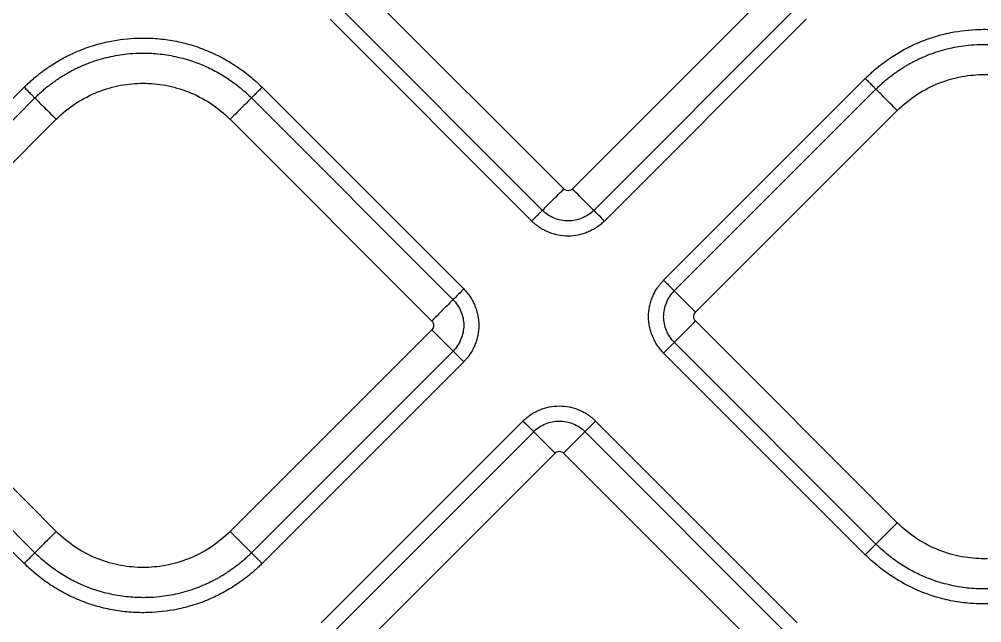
# Model space of a CAD drawing. Extents: x 0 to 84, y -21 to 126.
# Drawn here: x 39.184 to 42.328, y 34.201 to 36.172 of the extents above; entities that cross this region are included whole.
import ezdxf

# ---------------------------------------------------------------- set-up
doc = ezdxf.new("R2010")
doc.units = 0
doc.header["$MEASUREMENT"] = 0
doc.layers.add('1', color=4, linetype='Continuous')

# ---------------------------------------------------------------- blocks, each defined once
blk = doc.blocks.new('PRODIGY')
at = {"layer": '1', "color": 3, "linetype": 'Continuous', "lineweight": 25}
for p, q in [((40.9621, 35.6174), (40.3034, 36.2761)), ((41.649, 36.2761), (40.9904, 35.6174)), ((40.8924, 35.5477), (40.2337, 36.2064)), ((41.7187, 36.2064), (41.0601, 35.5477)), ((40.8575, 35.5129), (40.1989, 36.1715)), ((41.7536, 36.1715), (41.0949, 35.5129)), ((41.2884, 35.3194), (41.9471, 35.978)), ((38.5411, 35.2909), (39.1997, 35.9495)), ((39.9768, 35.9495), (40.6355, 35.2909)), ((41.3233, 35.2845), (41.9819, 35.9432)), ((38.5759, 35.256), (39.2346, 35.9147)), ((39.942, 35.9147), (40.6007, 35.256)), ((41.393, 35.2148), (42.0516, 35.8735)), ((38.6456, 35.1863), (39.3043, 35.845)), ((39.8723, 35.845), (40.531, 35.1863)), ((42.0516, 34.5279), (41.393, 35.1865)), ((39.3043, 34.4994), (38.6456, 35.158)), ((40.531, 35.158), (39.8723, 34.4994)), ((39.2346, 34.4296), (38.5759, 35.0883)), ((40.6007, 35.0883), (39.942, 34.4296)), ((41.9819, 34.4582), (41.3233, 35.1168)), ((41.9471, 34.4233), (41.2884, 35.0819)), ((39.1997, 34.3948), (38.5411, 35.0534)), ((40.6355, 35.0534), (39.9768, 34.3948)), ((40.1703, 34.2013), (40.829, 34.8599)), ((41.0664, 34.8599), (41.7251, 34.2013)), ((40.2052, 34.1664), (40.8639, 34.8251)), ((41.0316, 34.8251), (41.6902, 34.1664)), ((40.2749, 34.0967), (40.9336, 34.7554)), ((40.9618, 34.7554), (41.6205, 34.0967))]:
    blk.add_line(p, q, dxfattribs=at)
for points, knots in [([(41.9471, 35.978), (41.9506, 35.9815), (41.9577, 35.9885), (41.9688, 35.9986), (41.98, 36.0085), (41.9915, 36.018), (42.0033, 36.0272), (42.0154, 36.0361), (42.0372, 36.0513), (42.0698, 36.0713), (42.1172, 36.0947), (42.1694, 36.1144), (42.2374, 36.1318), (42.3066, 36.1396), (42.375, 36.1383), (42.4308, 36.1316), (42.4859, 36.1191), (42.5395, 36.1006), (42.5909, 36.0768), (42.6314, 36.0529), (42.662, 36.0316), (42.6838, 36.0147), (42.7047, 35.997), (42.7177, 35.9843), (42.7242, 35.978)], [0, 0, 0, 0, 0.017341, 0.034665, 0.051985, 0.069313, 0.086663, 0.104047, 0.121478, 0.179141, 0.236743, 0.304922, 0.372836, 0.480686, 0.54577, 0.610337, 0.67596, 0.741895, 0.807114, 0.872629, 0.904913, 0.936849, 0.968517, 1, 1, 1, 1]), ([(39.1997, 35.9495), (39.2033, 35.953), (39.2104, 35.96), (39.2214, 35.9701), (39.2327, 35.98), (39.2442, 35.9895), (39.256, 35.9987), (39.2681, 36.0076), (39.2899, 36.0228), (39.3225, 36.0428), (39.3698, 36.0662), (39.422, 36.0859), (39.4901, 36.1033), (39.5593, 36.1111), (39.6277, 36.1098), (39.6835, 36.1031), (39.7386, 36.0905), (39.7922, 36.0721), (39.8436, 36.0483), (39.884, 36.0244), (39.9147, 36.0031), (39.9365, 35.9862), (39.9573, 35.9685), (39.9703, 35.9558), (39.9768, 35.9495)], [0, 0, 0, 0, 0.017341, 0.034665, 0.051985, 0.069313, 0.086663, 0.104047, 0.121478, 0.179141, 0.236743, 0.304922, 0.372836, 0.480686, 0.54577, 0.610337, 0.67596, 0.741895, 0.807114, 0.872629, 0.904913, 0.936849, 0.968517, 1, 1, 1, 1]), ([(39.2346, 35.9147), (39.2379, 35.9179), (39.2445, 35.9244), (39.2547, 35.9338), (39.2651, 35.9428), (39.2757, 35.9515), (39.2864, 35.9598), (39.2972, 35.9678), (39.3081, 35.9754), (39.3191, 35.9827), (39.3302, 35.9895), (39.3414, 35.9961), (39.3526, 36.0023), (39.364, 36.0081), (39.3754, 36.0137), (39.3922, 36.0213), (39.425, 36.0346), (39.4747, 36.0494), (39.5281, 36.0584), (39.5796, 36.0618), (39.6297, 36.0605), (39.6782, 36.0537), (39.7361, 36.0402), (39.7823, 36.0233), (39.8235, 36.0026), (39.8454, 35.9903), (39.8665, 35.9769), (39.8868, 35.9626), (39.9061, 35.9474), (39.9246, 35.9316), (39.9362, 35.9203), (39.942, 35.9147)], [0, 0, 0, 0, 0.017778, 0.035429, 0.05295, 0.070335, 0.087579, 0.104678, 0.121627, 0.138422, 0.15506, 0.171537, 0.187851, 0.204007, 0.220236, 0.23663, 0.2744, 0.355233, 0.434068, 0.480754, 0.552371, 0.624938, 0.667358, 0.779414, 0.811539, 0.843523, 0.875325, 0.90691, 0.93824, 0.96928, 1, 1, 1, 1]), ([(41.9819, 35.9432), (41.9853, 35.9464), (41.9919, 35.9529), (42.0021, 35.9623), (42.0125, 35.9714), (42.023, 35.98), (42.0337, 35.9883), (42.0445, 35.9963), (42.0554, 36.0039), (42.0665, 36.0112), (42.0776, 36.018), (42.0887, 36.0246), (42.1, 36.0308), (42.1113, 36.0366), (42.1228, 36.0422), (42.1396, 36.0498), (42.1723, 36.0631), (42.222, 36.078), (42.2754, 36.0869), (42.327, 36.0903), (42.377, 36.089), (42.4255, 36.0822), (42.4834, 36.0687), (42.5296, 36.0518), (42.5709, 36.0312), (42.5927, 36.0188), (42.6138, 36.0054), (42.6341, 35.9911), (42.6535, 35.9759), (42.672, 35.9601), (42.6836, 35.9488), (42.6893, 35.9432)], [0, 0, 0, 0, 0.0177774, 0.0354292, 0.0529501, 0.0703349, 0.0875789, 0.1046774, 0.1216263, 0.1384216, 0.1550596, 0.1715368, 0.1878503, 0.2040072, 0.2202357, 0.2366296, 0.2743999, 0.3552333, 0.4340676, 0.4807536, 0.5523715, 0.624938, 0.6673578, 0.7794137, 0.8115391, 0.8435228, 0.8753256, 0.9069099, 0.9382396, 0.9692804, 1, 1, 1, 1]), ([(41.9819, 35.9432), (41.9813, 35.9438), (41.9801, 35.945), (41.9762, 35.949), (41.9735, 35.9516), (41.9669, 35.9582), (41.9631, 35.962), (41.9551, 35.97), (41.951, 35.9741), (41.9471, 35.978)], [0, 0, 0, 0, 0.25, 0.25, 0.5, 0.5, 0.75, 0.75, 1, 1, 1, 1]), ([(42.0516, 35.8735), (42.0712, 35.8931), (42.0929, 35.9106), (42.1388, 35.9406), (42.1631, 35.9531), (42.2125, 35.9727), (42.2377, 35.9798), (42.2874, 35.989), (42.312, 35.9911), (42.3593, 35.9911), (42.3839, 35.989), (42.4336, 35.9798), (42.4588, 35.9727), (42.5082, 35.9531), (42.5325, 35.9406), (42.5784, 35.9106), (42.6, 35.8931), (42.6196, 35.8735)], [0, 0, 0, 0, 0.125, 0.125, 0.25, 0.25, 0.375, 0.375, 0.5, 0.5, 0.625, 0.625, 0.75, 0.75, 0.875, 0.875, 1, 1, 1, 1]), ([(39.1997, 35.9495), (39.2034, 35.9458), (39.2074, 35.9419), (39.2151, 35.9341), (39.2189, 35.9303), (39.2256, 35.9237), (39.2284, 35.9209), (39.2326, 35.9167), (39.2339, 35.9153), (39.2346, 35.9147)], [0, 0, 0, 0, 0.25, 0.25, 0.5, 0.5, 0.75, 0.75, 1, 1, 1, 1]), ([(39.3043, 35.845), (39.3239, 35.8646), (39.3456, 35.8821), (39.3915, 35.9121), (39.4157, 35.9246), (39.4652, 35.9442), (39.4903, 35.9513), (39.5401, 35.9605), (39.5646, 35.9626), (39.612, 35.9626), (39.6365, 35.9605), (39.6862, 35.9513), (39.7114, 35.9442), (39.7608, 35.9246), (39.7851, 35.9121), (39.831, 35.8821), (39.8527, 35.8646), (39.8723, 35.845)], [0, 0, 0, 0, 0.125, 0.125, 0.25, 0.25, 0.375, 0.375, 0.5, 0.5, 0.625, 0.625, 0.75, 0.75, 0.875, 0.875, 1, 1, 1, 1]), ([(39.9768, 35.9495), (39.9729, 35.9456), (39.9688, 35.9415), (39.9608, 35.9335), (39.957, 35.9297), (39.9505, 35.9231), (39.9478, 35.9205), (39.9438, 35.9165), (39.9426, 35.9153), (39.942, 35.9147)], [0, 0, 0, 0, 0.25, 0.25, 0.5, 0.5, 0.75, 0.75, 1, 1, 1, 1]), ([(42.0516, 35.8735), (42.0443, 35.8808), (42.0364, 35.8887), (42.0209, 35.9042), (42.0133, 35.9118), (42, 35.9251), (41.9943, 35.9308), (41.9859, 35.9392), (41.9832, 35.9419), (41.9819, 35.9432)], [0, 0, 0, 0, 0.25, 0.25, 0.5, 0.5, 0.75, 0.75, 1, 1, 1, 1]), ([(39.2346, 35.9147), (39.2359, 35.9134), (39.2386, 35.9107), (39.247, 35.9023), (39.2526, 35.8966), (39.2659, 35.8833), (39.2735, 35.8757), (39.289, 35.8602), (39.2969, 35.8523), (39.3043, 35.845)], [0, 0, 0, 0, 0.25, 0.25, 0.5, 0.5, 0.75, 0.75, 1, 1, 1, 1]), ([(39.942, 35.9147), (39.9407, 35.9134), (39.938, 35.9107), (39.9296, 35.9023), (39.924, 35.8966), (39.9107, 35.8833), (39.9031, 35.8757), (39.8875, 35.8602), (39.8797, 35.8523), (39.8723, 35.845)], [0, 0, 0, 0, 0.25, 0.25, 0.5, 0.5, 0.75, 0.75, 1, 1, 1, 1]), ([(40.8924, 35.5477), (40.8937, 35.549), (40.8964, 35.5517), (40.9047, 35.5601), (40.9104, 35.5657), (40.9237, 35.579), (40.9313, 35.5866), (40.9468, 35.6022), (40.9547, 35.61), (40.9621, 35.6174)], [0, 0, 0, 0, 0.25, 0.25, 0.5, 0.5, 0.75, 0.75, 1, 1, 1, 1]), ([(41.0601, 35.5477), (41.0588, 35.549), (41.0561, 35.5517), (41.0477, 35.56), (41.0421, 35.5657), (41.0288, 35.579), (41.0212, 35.5866), (41.0057, 35.6021), (40.9978, 35.61), (40.9904, 35.6174)], [0, 0, 0, 0, 0.25, 0.25, 0.5, 0.5, 0.75, 0.75, 1, 1, 1, 1]), ([(40.8575, 35.5129), (40.8614, 35.5168), (40.8656, 35.5209), (40.8735, 35.5289), (40.8774, 35.5327), (40.8839, 35.5392), (40.8866, 35.5419), (40.8905, 35.5459), (40.8918, 35.5471), (40.8924, 35.5477)], [0, 0, 0, 0, 0.25, 0.25, 0.5, 0.5, 0.75, 0.75, 1, 1, 1, 1]), ([(41.0601, 35.5477), (41.0492, 35.5369), (41.036, 35.5281), (41.0071, 35.5161), (40.9916, 35.513), (40.9609, 35.513), (40.9453, 35.5161), (40.9164, 35.5281), (40.9032, 35.5369), (40.8924, 35.5477)], [0, 0, 0, 0, 0.25, 0.25, 0.5, 0.5, 0.75, 0.75, 1, 1, 1, 1]), ([(41.0949, 35.5129), (41.0867, 35.5211), (41.0784, 35.5294), (41.0658, 35.542), (41.0614, 35.5463), (41.0601, 35.5477)], [0, 0, 0, 0, 0.5, 0.5, 1, 1, 1, 1]), ([(41.0949, 35.5129), (41.093, 35.511), (41.089, 35.5071), (41.0828, 35.5018), (41.0763, 35.4967), (41.0672, 35.4904), (41.0554, 35.4834), (41.0405, 35.4763), (41.025, 35.4708), (41.0037, 35.4654), (40.9762, 35.4626), (40.9487, 35.4654), (40.9274, 35.4708), (40.9119, 35.4763), (40.897, 35.4834), (40.8844, 35.4909), (40.874, 35.4983), (40.8654, 35.5053), (40.8601, 35.5103), (40.8575, 35.5129)], [0, 0, 0, 0, 0.031198, 0.062422, 0.093752, 0.125266, 0.187622, 0.250173, 0.31267, 0.375042, 0.499989, 0.624937, 0.687308, 0.749825, 0.812368, 0.874743, 0.916727, 0.958417, 1, 1, 1, 1]), ([(41.2884, 35.0819), (41.2865, 35.0839), (41.2827, 35.0878), (41.2773, 35.0941), (41.2723, 35.1006), (41.266, 35.1096), (41.2589, 35.1215), (41.2519, 35.1364), (41.2463, 35.1519), (41.2409, 35.1732), (41.2381, 35.2007), (41.2409, 35.2281), (41.2463, 35.2494), (41.2519, 35.265), (41.2589, 35.2799), (41.2664, 35.2925), (41.2739, 35.3029), (41.2808, 35.3115), (41.2859, 35.3167), (41.2884, 35.3194)], [0, 0, 0, 0, 0.031198, 0.062422, 0.093752, 0.125266, 0.187622, 0.250173, 0.31267, 0.375042, 0.499989, 0.624937, 0.687308, 0.749825, 0.812368, 0.874743, 0.916727, 0.958417, 1, 1, 1, 1]), ([(41.2884, 35.3194), (41.2924, 35.3155), (41.2965, 35.3113), (41.3045, 35.3033), (41.3083, 35.2995), (41.3148, 35.293), (41.3175, 35.2903), (41.3214, 35.2864), (41.3227, 35.2851), (41.3233, 35.2845)], [0, 0, 0, 0, 0.25, 0.25, 0.5, 0.5, 0.75, 0.75, 1, 1, 1, 1]), ([(40.6355, 35.2909), (40.6272, 35.2826), (40.619, 35.2744), (40.6064, 35.2617), (40.602, 35.2574), (40.6007, 35.256)], [0, 0, 0, 0, 0.5, 0.5, 1, 1, 1, 1]), ([(40.6355, 35.2909), (40.6374, 35.2889), (40.6412, 35.285), (40.6466, 35.2787), (40.6517, 35.2722), (40.658, 35.2632), (40.665, 35.2514), (40.672, 35.2365), (40.6776, 35.2209), (40.683, 35.1996), (40.6858, 35.1722), (40.683, 35.1447), (40.6776, 35.1234), (40.672, 35.1079), (40.665, 35.093), (40.6575, 35.0803), (40.65, 35.0699), (40.6431, 35.0613), (40.638, 35.0561), (40.6355, 35.0534)], [0, 0, 0, 0, 0.031198, 0.062422, 0.093752, 0.125266, 0.187622, 0.250173, 0.31267, 0.375042, 0.499989, 0.624937, 0.687308, 0.749825, 0.812368, 0.874743, 0.916727, 0.958417, 1, 1, 1, 1]), ([(41.3233, 35.1168), (41.3124, 35.1276), (41.3036, 35.1409), (41.2917, 35.1697), (41.2885, 35.1853), (41.2885, 35.216), (41.2917, 35.2316), (41.3036, 35.2605), (41.3124, 35.2737), (41.3233, 35.2845)], [0, 0, 0, 0, 0.25, 0.25, 0.5, 0.5, 0.75, 0.75, 1, 1, 1, 1]), ([(41.3233, 35.2845), (41.3246, 35.2832), (41.3273, 35.2805), (41.3356, 35.2721), (41.3413, 35.2665), (41.3546, 35.2532), (41.3622, 35.2456), (41.3777, 35.2301), (41.3856, 35.2222), (41.393, 35.2148)], [0, 0, 0, 0, 0.25, 0.25, 0.5, 0.5, 0.75, 0.75, 1, 1, 1, 1]), ([(40.6007, 35.256), (40.5994, 35.2547), (40.5967, 35.252), (40.5883, 35.2437), (40.5827, 35.238), (40.5694, 35.2247), (40.5618, 35.2171), (40.5463, 35.2016), (40.5384, 35.1937), (40.531, 35.1863)], [0, 0, 0, 0, 0.25, 0.25, 0.5, 0.5, 0.75, 0.75, 1, 1, 1, 1]), ([(40.6007, 35.256), (40.6115, 35.2452), (40.6203, 35.2319), (40.6322, 35.2031), (40.6354, 35.1875), (40.6354, 35.1568), (40.6322, 35.1412), (40.6203, 35.1124), (40.6115, 35.0991), (40.6007, 35.0883)], [0, 0, 0, 0, 0.25, 0.25, 0.5, 0.5, 0.75, 0.75, 1, 1, 1, 1]), ([(41.3233, 35.1168), (41.3246, 35.1181), (41.3273, 35.1208), (41.3356, 35.1292), (41.3412, 35.1348), (41.3545, 35.1481), (41.3621, 35.1557), (41.3777, 35.1712), (41.3856, 35.1791), (41.393, 35.1865)], [0, 0, 0, 0, 0.25, 0.25, 0.5, 0.5, 0.75, 0.75, 1, 1, 1, 1]), ([(40.6007, 35.0883), (40.5994, 35.0896), (40.5966, 35.0923), (40.5883, 35.1007), (40.5826, 35.1064), (40.5693, 35.1196), (40.5617, 35.1273), (40.5462, 35.1428), (40.5383, 35.1506), (40.531, 35.158)], [0, 0, 0, 0, 0.25, 0.25, 0.5, 0.5, 0.75, 0.75, 1, 1, 1, 1]), ([(40.6355, 35.0534), (40.6316, 35.0574), (40.6274, 35.0615), (40.6195, 35.0695), (40.6156, 35.0733), (40.6091, 35.0798), (40.6064, 35.0825), (40.6025, 35.0865), (40.6013, 35.0877), (40.6007, 35.0883)], [0, 0, 0, 0, 0.25, 0.25, 0.5, 0.5, 0.75, 0.75, 1, 1, 1, 1]), ([(41.2884, 35.0819), (41.2967, 35.0902), (41.3049, 35.0985), (41.3175, 35.1111), (41.3219, 35.1154), (41.3233, 35.1168)], [0, 0, 0, 0, 0.5, 0.5, 1, 1, 1, 1]), ([(40.829, 34.8599), (40.831, 34.8619), (40.8349, 34.8657), (40.8412, 34.871), (40.8477, 34.8761), (40.8567, 34.8824), (40.8685, 34.8895), (40.8834, 34.8965), (40.8989, 34.9021), (40.9202, 34.9074), (40.9477, 34.9102), (40.9752, 34.9074), (40.9965, 34.9021), (41.012, 34.8965), (41.0269, 34.8895), (41.0395, 34.8819), (41.05, 34.8745), (41.0585, 34.8676), (41.0638, 34.8625), (41.0664, 34.8599)], [0, 0, 0, 0, 0.031198, 0.062422, 0.093752, 0.125266, 0.187622, 0.250173, 0.31267, 0.375042, 0.499989, 0.624937, 0.687308, 0.749825, 0.812368, 0.874743, 0.916727, 0.958417, 1, 1, 1, 1]), ([(40.829, 34.8599), (40.8373, 34.8517), (40.8455, 34.8435), (40.8581, 34.8308), (40.8625, 34.8265), (40.8639, 34.8251)], [0, 0, 0, 0, 0.5, 0.5, 1, 1, 1, 1]), ([(40.8639, 34.8251), (40.8747, 34.836), (40.8879, 34.8447), (40.9168, 34.8567), (40.9324, 34.8598), (40.9631, 34.8598), (40.9786, 34.8567), (41.0075, 34.8447), (41.0207, 34.836), (41.0316, 34.8251)], [0, 0, 0, 0, 0.25, 0.25, 0.5, 0.5, 0.75, 0.75, 1, 1, 1, 1]), ([(41.0664, 34.8599), (41.0625, 34.856), (41.0584, 34.8519), (41.0504, 34.8439), (41.0466, 34.8401), (41.04, 34.8336), (41.0373, 34.8309), (41.0334, 34.827), (41.0322, 34.8257), (41.0316, 34.8251)], [0, 0, 0, 0, 0.25, 0.25, 0.5, 0.5, 0.75, 0.75, 1, 1, 1, 1]), ([(40.8639, 34.8251), (40.8652, 34.8238), (40.8679, 34.8211), (40.8762, 34.8128), (40.8818, 34.8071), (40.8951, 34.7939), (40.9027, 34.7862), (40.9183, 34.7707), (40.9262, 34.7628), (40.9336, 34.7554)], [0, 0, 0, 0, 0.25, 0.25, 0.5, 0.5, 0.75, 0.75, 1, 1, 1, 1]), ([(41.0316, 34.8251), (41.0302, 34.8238), (41.0275, 34.8211), (41.0192, 34.8127), (41.0135, 34.8071), (41.0002, 34.7938), (40.9926, 34.7862), (40.9771, 34.7707), (40.9692, 34.7628), (40.9618, 34.7554)], [0, 0, 0, 0, 0.25, 0.25, 0.5, 0.5, 0.75, 0.75, 1, 1, 1, 1]), ([(41.9819, 34.4582), (41.9832, 34.4595), (41.9859, 34.4622), (41.9943, 34.4705), (42, 34.4762), (42.0133, 34.4895), (42.0209, 34.4971), (42.0364, 34.5126), (42.0443, 34.5205), (42.0516, 34.5279)], [0, 0, 0, 0, 0.25, 0.25, 0.5, 0.5, 0.75, 0.75, 1, 1, 1, 1]), ([(42.6196, 34.5279), (42.6, 34.5083), (42.5784, 34.4907), (42.5325, 34.4607), (42.5082, 34.4482), (42.4588, 34.4286), (42.4336, 34.4215), (42.3839, 34.4123), (42.3593, 34.4102), (42.312, 34.4102), (42.2874, 34.4123), (42.2377, 34.4215), (42.2125, 34.4286), (42.1631, 34.4482), (42.1388, 34.4607), (42.0929, 34.4907), (42.0712, 34.5083), (42.0516, 34.5279)], [0, 0, 0, 0, 0.125, 0.125, 0.25, 0.25, 0.375, 0.375, 0.5, 0.5, 0.625, 0.625, 0.75, 0.75, 0.875, 0.875, 1, 1, 1, 1]), ([(39.2346, 34.4296), (39.2359, 34.431), (39.2386, 34.4337), (39.247, 34.442), (39.2526, 34.4477), (39.2659, 34.461), (39.2735, 34.4686), (39.289, 34.4841), (39.2969, 34.492), (39.3043, 34.4994)], [0, 0, 0, 0, 0.25, 0.25, 0.5, 0.5, 0.75, 0.75, 1, 1, 1, 1]), ([(39.8723, 34.4994), (39.8527, 34.4797), (39.831, 34.4622), (39.7851, 34.4322), (39.7608, 34.4197), (39.7114, 34.4001), (39.6862, 34.393), (39.6365, 34.3838), (39.612, 34.3817), (39.5646, 34.3817), (39.5401, 34.3838), (39.4903, 34.393), (39.4652, 34.4001), (39.4157, 34.4197), (39.3915, 34.4322), (39.3456, 34.4622), (39.3239, 34.4797), (39.3043, 34.4994)], [0, 0, 0, 0, 0.125, 0.125, 0.25, 0.25, 0.375, 0.375, 0.5, 0.5, 0.625, 0.625, 0.75, 0.75, 0.875, 0.875, 1, 1, 1, 1]), ([(39.942, 34.4296), (39.9407, 34.431), (39.938, 34.4337), (39.9296, 34.442), (39.924, 34.4477), (39.9107, 34.461), (39.9031, 34.4686), (39.8875, 34.4841), (39.8797, 34.492), (39.8723, 34.4994)], [0, 0, 0, 0, 0.25, 0.25, 0.5, 0.5, 0.75, 0.75, 1, 1, 1, 1]), ([(41.9471, 34.4233), (41.951, 34.4272), (41.9551, 34.4314), (41.9631, 34.4393), (41.9669, 34.4432), (41.9735, 34.4497), (41.9762, 34.4524), (41.9801, 34.4563), (41.9813, 34.4575), (41.9819, 34.4582)], [0, 0, 0, 0, 0.25, 0.25, 0.5, 0.5, 0.75, 0.75, 1, 1, 1, 1]), ([(42.6893, 34.4582), (42.686, 34.4549), (42.6794, 34.4484), (42.6692, 34.439), (42.6588, 34.43), (42.6483, 34.4213), (42.6376, 34.413), (42.6268, 34.405), (42.6158, 34.3974), (42.6048, 34.3902), (42.5937, 34.3833), (42.5825, 34.3768), (42.5713, 34.3706), (42.56, 34.3647), (42.5485, 34.3591), (42.5317, 34.3515), (42.4989, 34.3382), (42.4493, 34.3234), (42.3958, 34.3145), (42.3443, 34.311), (42.2942, 34.3123), (42.2457, 34.3191), (42.1878, 34.3326), (42.1417, 34.3495), (42.1004, 34.3702), (42.0785, 34.3825), (42.0574, 34.3959), (42.0372, 34.4102), (42.0178, 34.4254), (41.9993, 34.4413), (41.9877, 34.4525), (41.9819, 34.4582)], [0, 0, 0, 0, 0.017777, 0.035429, 0.052949, 0.070334, 0.087578, 0.104676, 0.121625, 0.13842, 0.155059, 0.171536, 0.18785, 0.204007, 0.220235, 0.23663, 0.2744, 0.355233, 0.434068, 0.480754, 0.552372, 0.624938, 0.667358, 0.779414, 0.811539, 0.843523, 0.875325, 0.90691, 0.93824, 0.96928, 1, 1, 1, 1]), ([(39.1997, 34.3948), (39.2037, 34.3987), (39.2078, 34.4029), (39.2158, 34.4108), (39.2196, 34.4147), (39.2261, 34.4212), (39.2288, 34.4239), (39.2327, 34.4278), (39.234, 34.429), (39.2346, 34.4296)], [0, 0, 0, 0, 0.25, 0.25, 0.5, 0.5, 0.75, 0.75, 1, 1, 1, 1]), ([(39.942, 34.4296), (39.9387, 34.4264), (39.9321, 34.4199), (39.9218, 34.4105), (39.9115, 34.4015), (39.9009, 34.3928), (39.8902, 34.3845), (39.8794, 34.3765), (39.8685, 34.3689), (39.8575, 34.3617), (39.8464, 34.3548), (39.8352, 34.3483), (39.824, 34.3421), (39.8126, 34.3362), (39.8011, 34.3306), (39.7844, 34.323), (39.7516, 34.3097), (39.7019, 34.2949), (39.6485, 34.2859), (39.597, 34.2825), (39.5469, 34.2838), (39.4984, 34.2906), (39.4405, 34.3041), (39.3943, 34.321), (39.3531, 34.3417), (39.3312, 34.354), (39.3101, 34.3674), (39.2898, 34.3817), (39.2704, 34.3969), (39.252, 34.4128), (39.2404, 34.424), (39.2346, 34.4296)], [0, 0, 0, 0, 0.017777, 0.035429, 0.05295, 0.070335, 0.087579, 0.104678, 0.121626, 0.138422, 0.15506, 0.171537, 0.18785, 0.204007, 0.220236, 0.23663, 0.2744, 0.355233, 0.434068, 0.480754, 0.552372, 0.624938, 0.667358, 0.779414, 0.811539, 0.843523, 0.875326, 0.90691, 0.93824, 0.96928, 1, 1, 1, 1]), ([(39.9768, 34.3948), (39.9732, 34.3985), (39.9692, 34.4024), (39.9615, 34.4102), (39.9577, 34.414), (39.951, 34.4206), (39.9482, 34.4235), (39.944, 34.4276), (39.9426, 34.429), (39.942, 34.4296)], [0, 0, 0, 0, 0.25, 0.25, 0.5, 0.5, 0.75, 0.75, 1, 1, 1, 1]), ([(42.7242, 34.4233), (42.7206, 34.4198), (42.7135, 34.4128), (42.7025, 34.4027), (42.6913, 34.3929), (42.6797, 34.3834), (42.6679, 34.3741), (42.6558, 34.3652), (42.634, 34.35), (42.6015, 34.3301), (42.5541, 34.3066), (42.5019, 34.2869), (42.4338, 34.2695), (42.3646, 34.2618), (42.2963, 34.2631), (42.2404, 34.2698), (42.1853, 34.2823), (42.1317, 34.3007), (42.0803, 34.3245), (42.0399, 34.3484), (42.0093, 34.3697), (41.9875, 34.3866), (41.9666, 34.4043), (41.9536, 34.417), (41.9471, 34.4233)], [0, 0, 0, 0, 0.017341, 0.034665, 0.051985, 0.069313, 0.086663, 0.104047, 0.121478, 0.179141, 0.236743, 0.304922, 0.372836, 0.480686, 0.54577, 0.610337, 0.67596, 0.741895, 0.807114, 0.872629, 0.904913, 0.936849, 0.968517, 1, 1, 1, 1]), ([(39.9768, 34.3948), (39.9733, 34.3913), (39.9662, 34.3843), (39.9552, 34.3742), (39.9439, 34.3644), (39.9324, 34.3548), (39.9206, 34.3456), (39.9085, 34.3367), (39.8867, 34.3215), (39.8541, 34.3016), (39.8068, 34.2781), (39.7546, 34.2584), (39.6865, 34.241), (39.6173, 34.2333), (39.5489, 34.2346), (39.4931, 34.2413), (39.438, 34.2538), (39.3844, 34.2722), (39.333, 34.296), (39.2926, 34.3199), (39.2619, 34.3412), (39.2401, 34.3581), (39.2193, 34.3758), (39.2062, 34.3885), (39.1997, 34.3948)], [0, 0, 0, 0, 0.017341, 0.034665, 0.051985, 0.069313, 0.086663, 0.104047, 0.121478, 0.179141, 0.236743, 0.304922, 0.372836, 0.480686, 0.54577, 0.610337, 0.67596, 0.741895, 0.807114, 0.872629, 0.904913, 0.936849, 0.968517, 1, 1, 1, 1])]:
    blk.add_open_spline(points, degree=3, knots=knots, dxfattribs=at)
for points in [[(40.9904, 35.6174), (40.9867, 35.6137), (40.9762, 35.6094), (40.9658, 35.6137), (40.9621, 35.6174)], [(41.393, 35.1865), (41.3893, 35.1902), (41.385, 35.2007), (41.3893, 35.2111), (41.393, 35.2148)], [(40.531, 35.1863), (40.5347, 35.1826), (40.539, 35.1722), (40.5347, 35.1617), (40.531, 35.158)], [(40.9336, 34.7554), (40.9373, 34.7591), (40.9477, 34.7634), (40.9581, 34.7591), (40.9618, 34.7554)]]:
    blk.add_open_spline(points, degree=3, dxfattribs=at)

msp = doc.modelspace()

# ---------------------------------------------------------------- block references
at = {"layer": '1'}
msp.add_blockref('PRODIGY', (0, 0), dxfattribs=at)

doc.saveas('drawing.dxf')
